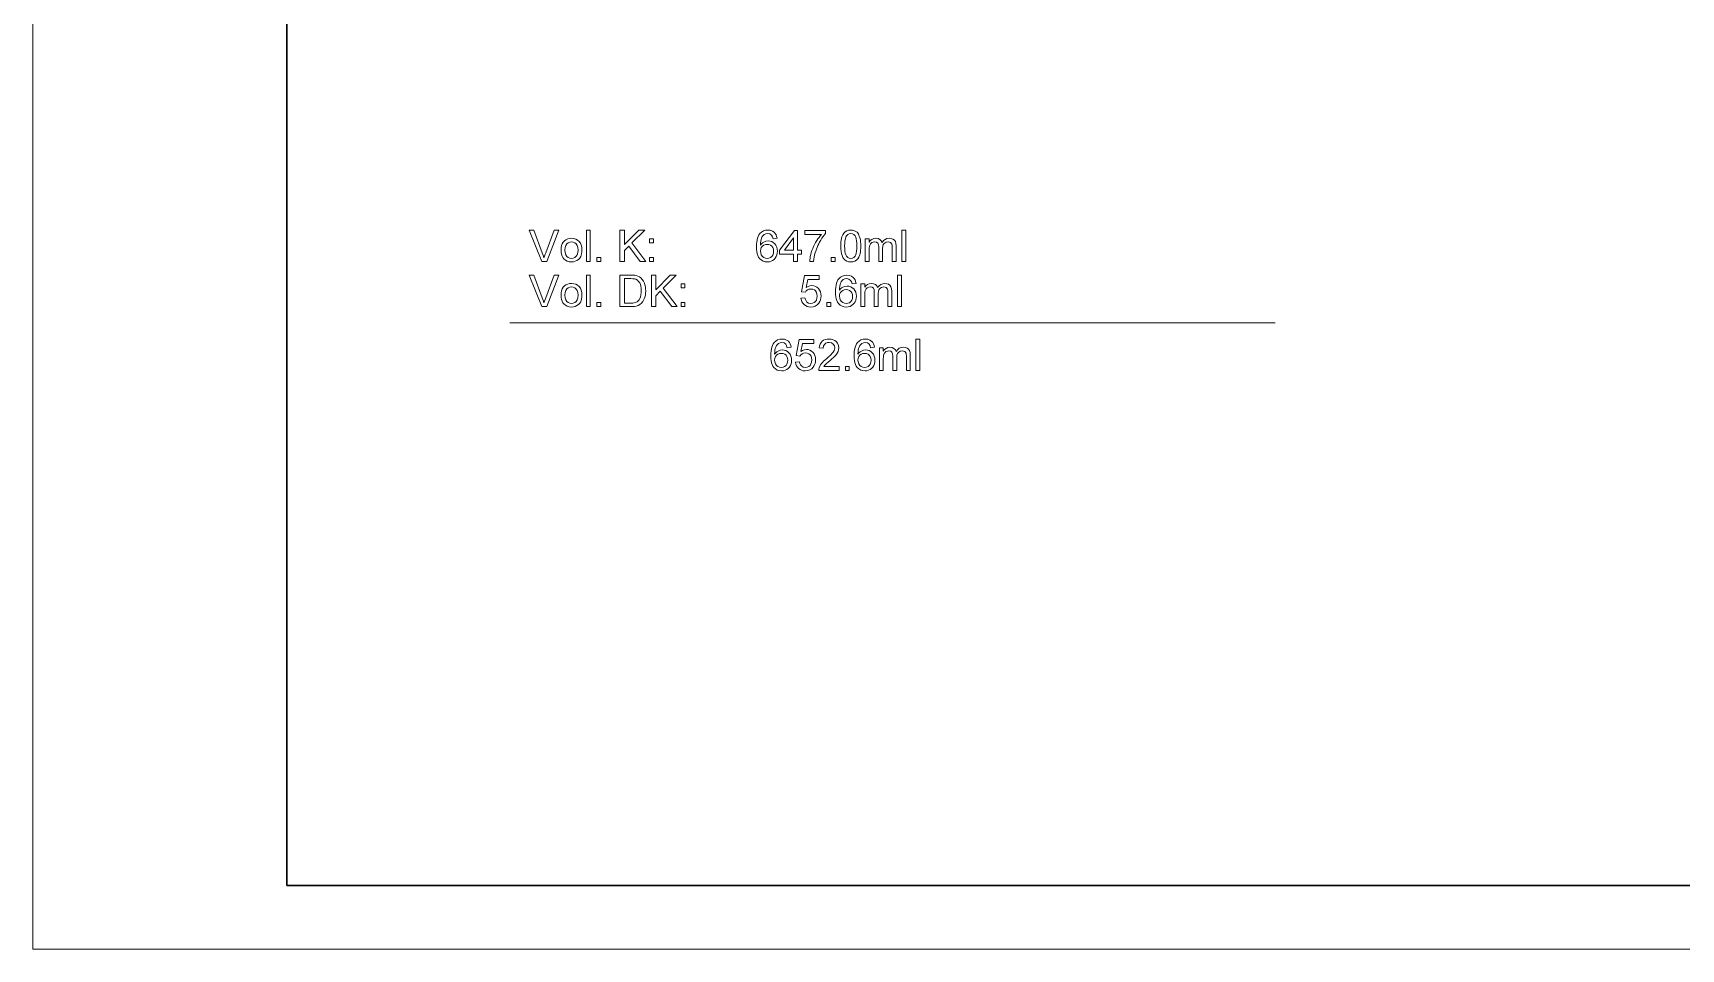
# Model space of a CAD drawing. Extents: x 0 to 594, y 0 to 521.
# Drawn here: x 0 to 183.6, y 0 to 102 of the extents above; entities that cross this region are included whole.
import ezdxf

# ---------------------------------------------------------------- set-up
doc = ezdxf.new("R2010")
doc.units = 0

msp = doc.modelspace()

# ---------------------------------------------------------------- linework, layer by layer
at = {"color": 7, "lineweight": 13}
for p, q in [((0, 419.91), (0, 0)), ((0, 0), (593.82, 0))]:
    msp.add_line(p, q, dxfattribs=at)
at = {"color": 7, "lineweight": 30}
for p, q in [((28.28, 412.85), (28.28, 7.07)), ((28.28, 7.07), (586.75, 7.07))]:
    msp.add_line(p, q, dxfattribs=at)
at = {"color": 7, "lineweight": 18}
msp.add_line((53.11, 69.75), (138.4, 69.75), dxfattribs=at)
at = {"color": 7, "lineweight": 13}
for points in [[(56.68, 76.58), (55.27, 80.08), (55.79, 80.08), (56.74, 77.56), (56.81, 77.37), (56.88, 77.18), (56.93, 77), (56.99, 77.19), (57.05, 77.38), (57.12, 77.56), (58.08, 80.08), (58.6, 80.08), (57.24, 76.58)], [(58.83, 77.85), (58.84, 78.11), (58.89, 78.35), (58.97, 78.55), (59.07, 78.73), (59.21, 78.88), (59.38, 79), (59.57, 79.09), (59.77, 79.14), (60, 79.16), (60.24, 79.14), (60.46, 79.07), (60.66, 78.97), (60.83, 78.82), (60.98, 78.63), (61.08, 78.42), (61.14, 78.17), (61.16, 77.88), (61.15, 77.65), (61.12, 77.45), (61.08, 77.27), (61.02, 77.12), (60.91, 76.95), (60.77, 76.8), (60.6, 76.69), (60.41, 76.6), (60.21, 76.55), (60, 76.53), (59.75, 76.56), (59.52, 76.62), (59.32, 76.72), (59.15, 76.87), (59.03, 77.02), (58.94, 77.19), (58.88, 77.39), (58.84, 77.6)], [(61.65, 76.58), (61.65, 80.08), (62.08, 80.08), (62.08, 76.58)], [(65.39, 76.58), (65.39, 80.08), (65.88, 80.08), (65.88, 78.46), (67.5, 80.08), (68.16, 80.08), (66.72, 78.64), (68.26, 76.58), (67.66, 76.58), (66.38, 78.3), (65.88, 77.8), (65.88, 76.58)], [(68.7, 78.67), (68.7, 79.11), (69.13, 79.11), (69.13, 78.67)], [(82.89, 79.16), (82.45, 79.11), (82.38, 79.34), (82.29, 79.5), (82.09, 79.65), (81.85, 79.69), (81.65, 79.67), (81.46, 79.59), (81.35, 79.48), (81.25, 79.35), (81.17, 79.19), (81.11, 79.04), (81.08, 78.86), (81.05, 78.65), (81.04, 78.41), (81.15, 78.55), (81.28, 78.66), (81.42, 78.75), (81.66, 78.84), (81.9, 78.87), (82.11, 78.85), (82.3, 78.79), (82.47, 78.69), (82.63, 78.55), (82.77, 78.38), (82.86, 78.19), (82.92, 77.97), (82.94, 77.73), (82.92, 77.52), (82.87, 77.31), (82.79, 77.12), (82.69, 76.95), (82.56, 76.8), (82.4, 76.69), (82.23, 76.6), (82.04, 76.55), (81.83, 76.53), (81.57, 76.56), (81.34, 76.63), (81.13, 76.76), (80.95, 76.93), (80.84, 77.07), (80.76, 77.25), (80.69, 77.45), (80.64, 77.68), (80.61, 77.93), (80.6, 78.22), (80.61, 78.5), (80.64, 78.75), (80.67, 78.98), (80.73, 79.19), (80.8, 79.38), (80.88, 79.54), (80.99, 79.69), (81.17, 79.86), (81.38, 79.98), (81.61, 80.06), (81.88, 80.08), (82.14, 80.06), (82.37, 79.97), (82.57, 79.84), (82.69, 79.7), (82.78, 79.55), (82.85, 79.36)], [(84.74, 76.58), (84.74, 77.41), (83.18, 77.41), (83.18, 77.85), (84.83, 80.03), (85.17, 80.03), (85.17, 77.85), (85.61, 77.85), (85.61, 77.41), (85.17, 77.41), (85.17, 76.58)], [(84.74, 77.85), (84.74, 79.2), (83.72, 77.85)], [(86, 79.6), (86, 80.03), (88.29, 80.03), (88.29, 79.68), (88.15, 79.53), (88.02, 79.36), (87.89, 79.17), (87.76, 78.96), (87.63, 78.74), (87.53, 78.54), (87.43, 78.35), (87.35, 78.15), (87.27, 77.94), (87.2, 77.74), (87.13, 77.54), (87.08, 77.31), (87.03, 77.08), (87, 76.84), (86.97, 76.58), (86.54, 76.58), (86.54, 76.75), (86.57, 76.94), (86.6, 77.14), (86.65, 77.35), (86.71, 77.57), (86.78, 77.8), (86.87, 78.03), (86.96, 78.25), (87.07, 78.47), (87.19, 78.69), (87.31, 78.9), (87.44, 79.09), (87.57, 79.27), (87.71, 79.44), (87.85, 79.6)], [(89.99, 78.31), (89.99, 78.55), (90.01, 78.76), (90.03, 78.97), (90.07, 79.15), (90.11, 79.31), (90.21, 79.55), (90.33, 79.74), (90.48, 79.89), (90.66, 80), (90.87, 80.06), (91.1, 80.08), (91.28, 80.07), (91.45, 80.03), (91.6, 79.97), (91.8, 79.83), (91.95, 79.65), (92.02, 79.49), (92.09, 79.32), (92.15, 79.13), (92.18, 78.96), (92.2, 78.77), (92.22, 78.55), (92.22, 78.31), (92.22, 78.07), (92.2, 77.85), (92.18, 77.65), (92.14, 77.47), (92.1, 77.31), (92, 77.07), (91.88, 76.88), (91.73, 76.73), (91.55, 76.62), (91.34, 76.56), (91.1, 76.53), (90.87, 76.56), (90.66, 76.62), (90.48, 76.72), (90.33, 76.87), (90.22, 77.04), (90.14, 77.23), (90.07, 77.46), (90.02, 77.71), (90, 78)], [(90.42, 78.31), (90.43, 77.99), (90.46, 77.72), (90.49, 77.49), (90.55, 77.32), (90.62, 77.19), (90.76, 77.04), (90.92, 76.95), (91.1, 76.92), (91.29, 76.95), (91.45, 77.04), (91.59, 77.19), (91.66, 77.32), (91.71, 77.5), (91.75, 77.72), (91.78, 77.99), (91.79, 78.31), (91.78, 78.62), (91.75, 78.89), (91.72, 79.11), (91.66, 79.29), (91.6, 79.42), (91.46, 79.57), (91.29, 79.66), (91.1, 79.69), (90.92, 79.67), (90.76, 79.59), (90.63, 79.45), (90.55, 79.31), (90.5, 79.12), (90.46, 78.89), (90.43, 78.62)], [(92.71, 76.58), (92.71, 79.11), (93.15, 79.11), (93.15, 78.73), (93.28, 78.91), (93.45, 79.04), (93.66, 79.13), (93.89, 79.16), (94.14, 79.13), (94.34, 79.04), (94.49, 78.89), (94.59, 78.7), (94.75, 78.9), (94.93, 79.04), (95.14, 79.13), (95.37, 79.16), (95.61, 79.14), (95.8, 79.07), (95.96, 78.95), (96.07, 78.79), (96.14, 78.58), (96.16, 78.31), (96.16, 76.58), (95.72, 76.58), (95.72, 78.16), (95.71, 78.38), (95.68, 78.52), (95.53, 78.7), (95.41, 78.75), (95.27, 78.77), (95.03, 78.73), (94.83, 78.6), (94.73, 78.46), (94.67, 78.27), (94.65, 78.03), (94.65, 76.58), (94.22, 76.58), (94.22, 78.21), (94.19, 78.45), (94.11, 78.63), (93.97, 78.74), (93.77, 78.77), (93.6, 78.75), (93.44, 78.68), (93.3, 78.56), (93.22, 78.4), (93.18, 78.26), (93.15, 78.09), (93.15, 77.88), (93.15, 76.58)], [(96.79, 76.58), (96.79, 80.08), (97.23, 80.08), (97.23, 76.58)], [(59.26, 77.85), (59.29, 77.57), (59.36, 77.33), (59.47, 77.15), (59.62, 77.03), (59.8, 76.95), (60, 76.92), (60.19, 76.95), (60.36, 77.03), (60.52, 77.16), (60.63, 77.34), (60.7, 77.57), (60.72, 77.86), (60.7, 78.14), (60.63, 78.36), (60.51, 78.54), (60.36, 78.67), (60.19, 78.75), (60, 78.77), (59.8, 78.75), (59.62, 78.67), (59.47, 78.54), (59.36, 78.36), (59.29, 78.13)], [(81.04, 77.74), (81.07, 77.53), (81.14, 77.33), (81.26, 77.15), (81.41, 77.03), (81.59, 76.95), (81.8, 76.92), (81.99, 76.95), (82.16, 77.02), (82.31, 77.14), (82.41, 77.3), (82.48, 77.49), (82.5, 77.72), (82.48, 77.94), (82.42, 78.12), (82.31, 78.28), (82.16, 78.39), (81.99, 78.46), (81.78, 78.48), (81.59, 78.46), (81.41, 78.39), (81.26, 78.28), (81.14, 78.13), (81.07, 77.95)], [(62.81, 76.58), (62.81, 77.02), (63.25, 77.02), (63.25, 76.58)], [(68.7, 76.58), (68.7, 77.02), (69.13, 77.02), (69.13, 76.58)], [(88.92, 76.58), (88.92, 77.02), (89.35, 77.02), (89.35, 76.58)], [(56.68, 71.56), (55.27, 75.06), (55.79, 75.06), (56.74, 72.54), (56.81, 72.34), (56.88, 72.15), (56.93, 71.97), (56.99, 72.16), (57.05, 72.35), (57.12, 72.54), (58.08, 75.06), (58.6, 75.06), (57.24, 71.56)], [(58.83, 72.82), (58.84, 73.09), (58.89, 73.32), (58.97, 73.53), (59.07, 73.71), (59.21, 73.86), (59.38, 73.98), (59.57, 74.06), (59.77, 74.12), (60, 74.13), (60.24, 74.11), (60.46, 74.05), (60.66, 73.94), (60.83, 73.79), (60.98, 73.61), (61.08, 73.39), (61.14, 73.14), (61.16, 72.86), (61.15, 72.63), (61.12, 72.42), (61.08, 72.25), (61.02, 72.09), (60.91, 71.92), (60.77, 71.78), (60.6, 71.66), (60.41, 71.58), (60.21, 71.53), (60, 71.51), (59.75, 71.53), (59.52, 71.59), (59.32, 71.7), (59.15, 71.85), (59.03, 71.99), (58.94, 72.17), (58.88, 72.36), (58.84, 72.58)], [(59.26, 72.82), (59.29, 72.54), (59.36, 72.31), (59.47, 72.13), (59.62, 72), (59.8, 71.92), (60, 71.9), (60.19, 71.92), (60.36, 72), (60.52, 72.13), (60.63, 72.31), (60.7, 72.55), (60.72, 72.84), (60.7, 73.11), (60.63, 73.34), (60.51, 73.51), (60.36, 73.64), (60.19, 73.72), (60, 73.75), (59.8, 73.72), (59.62, 73.64), (59.47, 73.52), (59.36, 73.34), (59.29, 73.11)], [(61.65, 71.56), (61.65, 75.06), (62.08, 75.06), (62.08, 71.56)], [(65.39, 71.56), (65.39, 75.06), (66.58, 75.06), (66.83, 75.05), (67.04, 75.04), (67.2, 75.01), (67.39, 74.95), (67.56, 74.87), (67.71, 74.76), (67.88, 74.59), (68.02, 74.39), (68.12, 74.16), (68.18, 73.97), (68.22, 73.77), (68.25, 73.55), (68.26, 73.33), (68.25, 73.07), (68.22, 72.84), (68.17, 72.62), (68.1, 72.43), (68.02, 72.26), (67.93, 72.11), (67.78, 71.93), (67.61, 71.79), (67.42, 71.69), (67.2, 71.62), (67.03, 71.58), (66.84, 71.56), (66.64, 71.56)], [(65.88, 71.95), (66.6, 71.95), (66.81, 71.95), (66.98, 71.98), (67.13, 72.01), (67.3, 72.09), (67.43, 72.2), (67.53, 72.32), (67.61, 72.47), (67.68, 72.65), (67.73, 72.85), (67.76, 73.08), (67.77, 73.33), (67.76, 73.6), (67.73, 73.83), (67.67, 74.03), (67.6, 74.19), (67.47, 74.37), (67.33, 74.51), (67.17, 74.6), (67.03, 74.64), (66.83, 74.66), (66.59, 74.67), (65.88, 74.67)], [(68.89, 71.56), (68.89, 75.06), (69.38, 75.06), (69.38, 73.44), (71, 75.06), (71.66, 75.06), (70.22, 73.62), (71.76, 71.56), (71.16, 71.56), (69.88, 73.28), (69.38, 72.77), (69.38, 71.56)], [(72.2, 73.65), (72.2, 74.09), (72.63, 74.09), (72.63, 73.65)], [(85.56, 72.48), (86, 72.53), (86.05, 72.34), (86.12, 72.18), (86.21, 72.06), (86.4, 71.94), (86.65, 71.9), (86.86, 71.92), (87.03, 72), (87.17, 72.13), (87.28, 72.29), (87.34, 72.5), (87.36, 72.73), (87.34, 72.95), (87.28, 73.14), (87.18, 73.3), (87.05, 73.41), (86.87, 73.48), (86.65, 73.5), (86.45, 73.48), (86.29, 73.41), (86.15, 73.3), (86.05, 73.16), (85.61, 73.21), (85.95, 75.01), (87.6, 75.01), (87.6, 74.57), (86.31, 74.57), (86.15, 73.67), (86.35, 73.79), (86.56, 73.87), (86.77, 73.89), (86.98, 73.87), (87.17, 73.81), (87.34, 73.71), (87.5, 73.57), (87.63, 73.4), (87.72, 73.21), (87.78, 72.99), (87.8, 72.76), (87.78, 72.53), (87.73, 72.31), (87.65, 72.12), (87.53, 71.93), (87.36, 71.75), (87.15, 71.62), (86.91, 71.54), (86.65, 71.51), (86.43, 71.53), (86.23, 71.58), (86.05, 71.66), (85.9, 71.78), (85.77, 71.92), (85.67, 72.09), (85.6, 72.27)], [(91.69, 74.13), (91.25, 74.09), (91.18, 74.32), (91.09, 74.47), (90.89, 74.62), (90.65, 74.67), (90.45, 74.64), (90.26, 74.56), (90.15, 74.46), (90.05, 74.32), (89.96, 74.16), (89.91, 74.01), (89.87, 73.83), (89.85, 73.62), (89.84, 73.38), (89.95, 73.52), (90.08, 73.64), (90.22, 73.73), (90.45, 73.81), (90.7, 73.84), (90.9, 73.82), (91.1, 73.76), (91.27, 73.66), (91.43, 73.53), (91.57, 73.36), (91.66, 73.16), (91.72, 72.95), (91.74, 72.71), (91.72, 72.49), (91.67, 72.29), (91.59, 72.09), (91.49, 71.92), (91.35, 71.78), (91.2, 71.66), (91.02, 71.58), (90.83, 71.53), (90.63, 71.51), (90.37, 71.53), (90.14, 71.61), (89.93, 71.73), (89.75, 71.9), (89.64, 72.05), (89.56, 72.22), (89.49, 72.42), (89.44, 72.65), (89.41, 72.91), (89.4, 73.19), (89.41, 73.47), (89.43, 73.73), (89.47, 73.96), (89.53, 74.17), (89.6, 74.35), (89.68, 74.52), (89.78, 74.66), (89.96, 74.83), (90.17, 74.96), (90.41, 75.03), (90.68, 75.06), (90.94, 75.03), (91.17, 74.95), (91.37, 74.81), (91.49, 74.68), (91.58, 74.52), (91.65, 74.34)], [(89.84, 72.72), (89.87, 72.51), (89.94, 72.3), (90.06, 72.13), (90.21, 72), (90.39, 71.92), (90.6, 71.9), (90.79, 71.92), (90.96, 71.99), (91.1, 72.11), (91.21, 72.27), (91.28, 72.47), (91.3, 72.69), (91.28, 72.91), (91.21, 73.1), (91.11, 73.25), (90.96, 73.36), (90.79, 73.43), (90.58, 73.45), (90.38, 73.43), (90.21, 73.36), (90.06, 73.25), (89.94, 73.1), (89.86, 72.92)], [(92.22, 71.56), (92.22, 74.09), (92.66, 74.09), (92.66, 73.71), (92.79, 73.88), (92.97, 74.02), (93.17, 74.1), (93.4, 74.13), (93.65, 74.1), (93.85, 74.01), (94, 73.87), (94.1, 73.67), (94.26, 73.88), (94.45, 74.02), (94.66, 74.11), (94.89, 74.13), (95.12, 74.11), (95.31, 74.04), (95.47, 73.93), (95.58, 73.76), (95.65, 73.55), (95.67, 73.29), (95.67, 71.56), (95.24, 71.56), (95.24, 73.13), (95.23, 73.35), (95.19, 73.5), (95.04, 73.68), (94.92, 73.73), (94.79, 73.75), (94.54, 73.7), (94.34, 73.57), (94.25, 73.43), (94.19, 73.24), (94.17, 73.01), (94.17, 71.56), (93.73, 71.56), (93.73, 73.18), (93.7, 73.43), (93.63, 73.6), (93.49, 73.71), (93.28, 73.75), (93.11, 73.72), (92.95, 73.65), (92.82, 73.54), (92.73, 73.38), (92.69, 73.24), (92.67, 73.06), (92.66, 72.85), (92.66, 71.56)], [(96.31, 71.56), (96.31, 75.06), (96.74, 75.06), (96.74, 71.56)], [(62.81, 71.56), (62.81, 72), (63.25, 72), (63.25, 71.56)], [(72.2, 71.56), (72.2, 72), (72.63, 72), (72.63, 71.56)], [(88.43, 71.56), (88.43, 72), (88.87, 72), (88.87, 71.56)], [(84.47, 67.02), (84.03, 66.97), (83.96, 67.2), (83.87, 67.36), (83.67, 67.51), (83.43, 67.55), (83.23, 67.53), (83.05, 67.45), (82.93, 67.34), (82.83, 67.21), (82.75, 67.05), (82.69, 66.9), (82.66, 66.72), (82.63, 66.51), (82.62, 66.27), (82.74, 66.41), (82.86, 66.53), (83.01, 66.61), (83.24, 66.7), (83.48, 66.73), (83.69, 66.71), (83.88, 66.65), (84.06, 66.55), (84.22, 66.41), (84.35, 66.24), (84.44, 66.05), (84.5, 65.83), (84.52, 65.59), (84.5, 65.38), (84.46, 65.17), (84.38, 64.98), (84.27, 64.81), (84.14, 64.66), (83.98, 64.55), (83.81, 64.46), (83.62, 64.41), (83.41, 64.4), (83.15, 64.42), (82.92, 64.49), (82.71, 64.62), (82.53, 64.79), (82.42, 64.93), (82.34, 65.11), (82.27, 65.31), (82.22, 65.54), (82.2, 65.79), (82.19, 66.08), (82.19, 66.36), (82.22, 66.61), (82.26, 66.84), (82.31, 67.05), (82.38, 67.24), (82.47, 67.4), (82.57, 67.55), (82.75, 67.72), (82.96, 67.84), (83.19, 67.92), (83.46, 67.94), (83.72, 67.92), (83.95, 67.83), (84.15, 67.7), (84.27, 67.56), (84.36, 67.41), (84.43, 67.22)], [(89.82, 64.88), (89.82, 64.44), (87.53, 64.44), (87.54, 64.6), (87.58, 64.75), (87.65, 64.91), (87.74, 65.07), (87.85, 65.22), (87.95, 65.34), (88.08, 65.46), (88.23, 65.6), (88.39, 65.74), (88.6, 65.92), (88.78, 66.08), (88.93, 66.23), (89.05, 66.36), (89.14, 66.47), (89.25, 66.65), (89.31, 66.81), (89.33, 66.98), (89.29, 67.2), (89.15, 67.39), (88.95, 67.51), (88.69, 67.55), (88.5, 67.54), (88.34, 67.48), (88.2, 67.39), (88.07, 67.19), (88.02, 66.92), (87.58, 66.97), (87.62, 67.19), (87.69, 67.39), (87.79, 67.56), (87.92, 67.7), (88.07, 67.8), (88.26, 67.88), (88.47, 67.93), (88.7, 67.94), (88.93, 67.93), (89.14, 67.87), (89.32, 67.79), (89.48, 67.67), (89.64, 67.47), (89.74, 67.24), (89.77, 66.98), (89.75, 66.77), (89.69, 66.57), (89.59, 66.36), (89.43, 66.14), (89.32, 66.02), (89.18, 65.88), (89.01, 65.72), (88.8, 65.54), (88.58, 65.35), (88.41, 65.21), (88.3, 65.11), (88.19, 64.99), (88.1, 64.88)], [(93.76, 67.02), (93.32, 66.97), (93.25, 67.2), (93.15, 67.36), (92.96, 67.51), (92.72, 67.55), (92.52, 67.53), (92.33, 67.45), (92.22, 67.34), (92.12, 67.21), (92.03, 67.05), (91.98, 66.9), (91.94, 66.72), (91.92, 66.51), (91.91, 66.27), (92.02, 66.41), (92.15, 66.53), (92.29, 66.61), (92.52, 66.7), (92.76, 66.73), (92.97, 66.71), (93.16, 66.65), (93.34, 66.55), (93.5, 66.41), (93.63, 66.24), (93.73, 66.05), (93.78, 65.83), (93.8, 65.59), (93.79, 65.38), (93.74, 65.17), (93.66, 64.98), (93.55, 64.81), (93.42, 64.66), (93.27, 64.55), (93.09, 64.46), (92.9, 64.41), (92.7, 64.4), (92.44, 64.42), (92.21, 64.49), (92, 64.62), (91.81, 64.79), (91.71, 64.93), (91.62, 65.11), (91.56, 65.31), (91.51, 65.54), (91.48, 65.79), (91.47, 66.08), (91.48, 66.36), (91.5, 66.61), (91.54, 66.84), (91.59, 67.05), (91.66, 67.24), (91.75, 67.4), (91.85, 67.55), (92.03, 67.72), (92.24, 67.84), (92.48, 67.92), (92.75, 67.94), (93.01, 67.92), (93.24, 67.83), (93.43, 67.7), (93.55, 67.56), (93.65, 67.41), (93.72, 67.22)], [(98.37, 64.44), (98.37, 67.94), (98.81, 67.94), (98.81, 64.44)], [(82.62, 65.6), (82.65, 65.39), (82.72, 65.19), (82.84, 65.01), (82.99, 64.89), (83.17, 64.81), (83.38, 64.78), (83.57, 64.81), (83.74, 64.88), (83.89, 65), (84, 65.16), (84.06, 65.35), (84.08, 65.58), (84.06, 65.8), (84, 65.98), (83.89, 66.14), (83.75, 66.25), (83.57, 66.32), (83.36, 66.34), (83.17, 66.32), (82.99, 66.25), (82.84, 66.14), (82.72, 65.99), (82.65, 65.81)], [(84.96, 65.37), (85.39, 65.42), (85.44, 65.22), (85.51, 65.07), (85.61, 64.94), (85.8, 64.82), (86.04, 64.78), (86.25, 64.81), (86.42, 64.89), (86.57, 65.01), (86.67, 65.18), (86.73, 65.38), (86.76, 65.62), (86.74, 65.84), (86.68, 66.03), (86.58, 66.18), (86.44, 66.3), (86.26, 66.37), (86.05, 66.39), (85.84, 66.36), (85.68, 66.29), (85.55, 66.18), (85.44, 66.05), (85.01, 66.1), (85.35, 67.9), (87, 67.9), (87, 67.46), (85.71, 67.46), (85.54, 66.55), (85.74, 66.68), (85.95, 66.75), (86.16, 66.78), (86.37, 66.76), (86.56, 66.7), (86.74, 66.6), (86.9, 66.46), (87.03, 66.29), (87.12, 66.1), (87.17, 65.88), (87.19, 65.64), (87.18, 65.41), (87.13, 65.2), (87.04, 65), (86.93, 64.82), (86.75, 64.63), (86.54, 64.5), (86.31, 64.42), (86.04, 64.4), (85.82, 64.41), (85.62, 64.46), (85.45, 64.54), (85.29, 64.66), (85.16, 64.81), (85.06, 64.97), (84.99, 65.16)], [(91.91, 65.6), (91.93, 65.39), (92.01, 65.19), (92.12, 65.01), (92.28, 64.89), (92.46, 64.81), (92.66, 64.78), (92.86, 64.81), (93.03, 64.88), (93.17, 65), (93.28, 65.16), (93.34, 65.35), (93.37, 65.58), (93.35, 65.8), (93.28, 65.98), (93.17, 66.14), (93.03, 66.25), (92.85, 66.32), (92.65, 66.34), (92.45, 66.32), (92.28, 66.25), (92.12, 66.14), (92, 65.99), (91.93, 65.81)], [(94.29, 64.44), (94.29, 66.97), (94.73, 66.97), (94.73, 66.59), (94.86, 66.77), (95.04, 66.9), (95.24, 66.99), (95.47, 67.02), (95.72, 66.99), (95.92, 66.9), (96.07, 66.75), (96.17, 66.56), (96.33, 66.76), (96.51, 66.91), (96.72, 66.99), (96.95, 67.02), (97.19, 67), (97.38, 66.93), (97.54, 66.81), (97.65, 66.65), (97.72, 66.44), (97.74, 66.17), (97.74, 64.44), (97.3, 64.44), (97.3, 66.02), (97.29, 66.24), (97.26, 66.38), (97.11, 66.56), (96.99, 66.61), (96.85, 66.63), (96.61, 66.59), (96.41, 66.46), (96.31, 66.32), (96.25, 66.13), (96.23, 65.9), (96.23, 64.44), (95.8, 64.44), (95.8, 66.07), (95.77, 66.31), (95.69, 66.49), (95.56, 66.6), (95.35, 66.63), (95.18, 66.61), (95.02, 66.54), (94.89, 66.42), (94.8, 66.26), (94.76, 66.12), (94.74, 65.95), (94.73, 65.74), (94.73, 64.44)], [(90.5, 64.44), (90.5, 64.88), (90.94, 64.88), (90.94, 64.44)]]:
    msp.add_lwpolyline(points, close=True, dxfattribs=at)

doc.saveas('drawing.dxf')
